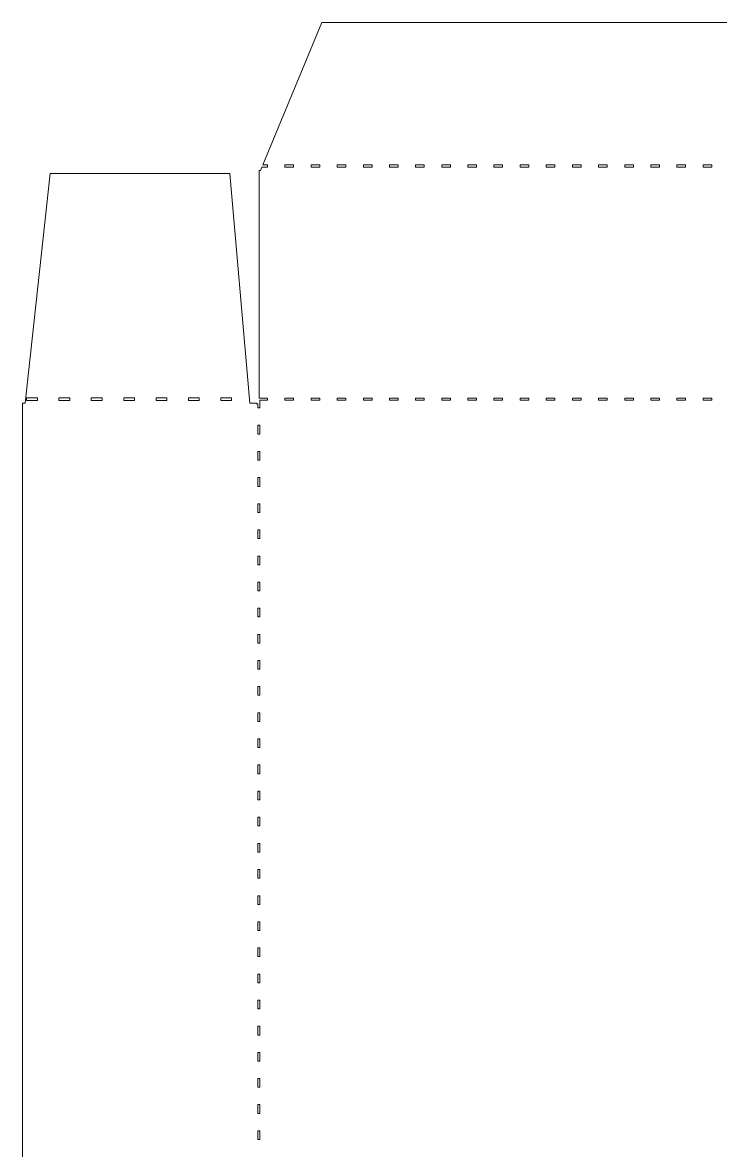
# Model space of a CAD drawing. Header units: centimetres. Extents: x -13.6 to 13.5, y -8.5 to 13.5.
# Drawn here: x -13.58 to -6.73, y 2.42 to 13.49 of the extents above; entities that cross this region are included whole.
import ezdxf

# ---------------------------------------------------------------- set-up
doc = ezdxf.new("R2010")
doc.units = ezdxf.units.CM
doc.header["$MEASUREMENT"] = 0
doc.layers.add('Layer 1', color=7, linetype='Continuous')

msp = doc.modelspace()

# ---------------------------------------------------------------- linework, layer by layer
at = {"layer": 'Layer 1', "color": 17, "lineweight": 20}
for points, knots in [([(-10.64204, 13.49044), (-10.64204, 13.49044), (-11.22081, 12.09311), (-11.22081, 12.09311), (-11.22081, 12.09311), (-11.22081, 12.09311), (-11.17534, 12.09311), (-11.17534, 12.09311), (-11.17534, 12.09311), (-11.17534, 12.09311), (-11.17534, 12.07244), (-11.17534, 12.07244), (-11.17534, 12.07244), (-11.17534, 12.07244), (-11.23074, 12.07244), (-11.23074, 12.07244), (-11.23074, 12.07244), (-11.23074, 12.07244), (-11.24396, 12.03937), (-11.24396, 12.03937), (-11.24396, 12.03937), (-11.24396, 12.03937), (-11.25802, 12.03937), (-11.25802, 12.03937), (-11.25802, 12.03937), (-11.25802, 12.03937), (-11.25802, 12.0063), (-11.25802, 12.0063), (-11.25802, 12.0063), (-11.25802, 12.0063), (-11.25802, 12.00464), (-11.25802, 12.00464), (-11.25802, 12.00464), (-11.25802, 12.00464), (-11.25802, 9.80529), (-11.25802, 9.80529), (-11.25802, 9.80529), (-11.25802, 9.80529), (-11.17534, 9.80529), (-11.17534, 9.80529), (-11.17534, 9.80529), (-11.17534, 9.80529), (-11.17534, 9.7838), (-11.17534, 9.7838), (-11.17534, 9.7838), (-11.17534, 9.7838), (-11.25058, 9.7838), (-11.25058, 9.7838), (-11.25058, 9.7838), (-11.25058, 9.7838), (-11.25058, 9.70938), (-11.25058, 9.70938), (-11.25058, 9.70938), (-11.25058, 9.70938), (-11.27208, 9.70938), (-11.27208, 9.70938), (-11.27208, 9.70938), (-11.27208, 9.70938), (-11.27208, 9.74907), (-11.27208, 9.74907), (-11.27208, 9.74907), (-11.27208, 9.74907), (-11.28283, 9.74907), (-11.28283, 9.74907), (-11.28283, 9.74907), (-11.28283, 9.74907), (-11.28283, 9.75486), (-11.28283, 9.75486), (-11.28283, 9.75486), (-11.28283, 9.75486), (-11.34814, 9.75486), (-11.34814, 9.75486), (-11.34814, 9.75486), (-11.34814, 9.75486), (-11.54493, 12.01043), (-11.54493, 12.01043), (-11.54493, 12.01043), (-11.54493, 12.01043), (-13.30854, 12.01043), (-13.30854, 12.01043), (-13.30854, 12.01043), (-13.30854, 12.01043), (-13.55411, 9.75486), (-13.55411, 9.75486), (-13.55411, 9.75486), (-13.55411, 9.75486), (-13.57891, 9.75486), (-13.57891, 9.75486), (-13.57891, 9.75486), (-13.57891, 9.75486), (-13.57891, -4.67899), (-13.57891, -4.67899), (-13.57891, -4.67899), (-13.57891, -4.67899), (-13.5632, -4.67899), (-13.5632, -4.67899), (-13.5632, -4.67899), (-13.5632, -4.67899), (-13.30854, -6.93539), (-13.30854, -6.93539), (-13.30854, -6.93539), (-13.30854, -6.93539), (-11.5441, -6.93539), (-11.5441, -6.93539), (-11.5441, -6.93539), (-11.5441, -6.93539), (-11.34153, -4.67899), (-11.34153, -4.67899), (-11.34153, -4.67899), (-11.34153, -4.67899), (-11.28283, -4.67899), (-11.28283, -4.67899), (-11.28283, -4.67899), (-11.28283, -4.67899), (-11.28283, -4.6732), (-11.28283, -4.6732), (-11.28283, -4.6732), (-11.28283, -4.6732), (-11.26133, -4.6732), (-11.26133, -4.6732), (-11.26133, -4.6732), (-11.26133, -4.6732), (-11.26133, -4.65501), (-11.26133, -4.65501), (-11.26133, -4.65501), (-11.26133, -4.65501), (-11.17534, -4.65501), (-11.17534, -4.65501), (-11.17534, -4.65501), (-11.17534, -4.65501), (-11.17534, -4.67651), (-11.17534, -4.67651), (-11.17534, -4.67651), (-11.17534, -4.67651), (-11.26133, -4.67651), (-11.26133, -4.67651), (-11.26133, -4.67651), (-11.26133, -4.67651), (-11.26133, -6.39217), (-11.26133, -6.39217), (-11.26133, -6.39217), (-11.26133, -6.39217), (-11.25802, -6.39217), (-11.25802, -6.39217), (-11.25802, -6.39217), (-11.25802, -6.39217), (-11.25802, -6.97177), (-11.25802, -6.97177), (-11.25802, -6.97177), (-11.25802, -6.97177), (-11.25802, -6.97342), (-11.25802, -6.97342), (-11.25802, -6.97342), (-11.25802, -6.97342), (-11.25802, -7.0065), (-11.25802, -7.0065), (-11.25802, -7.0065), (-11.25802, -7.0065), (-11.24396, -7.0065), (-11.24396, -7.0065), (-11.24396, -7.0065), (-11.24396, -7.0065), (-11.23404, -7.02882), (-11.23404, -7.02882), (-11.23404, -7.02882), (-11.23404, -7.02882), (-11.17534, -7.02882), (-11.17534, -7.02882), (-11.17534, -7.02882), (-11.17534, -7.02882), (-11.17534, -7.05032), (-11.17534, -7.05032), (-11.17534, -7.05032), (-11.17534, -7.05032), (-11.22577, -7.05032), (-11.22577, -7.05032), (-11.22577, -7.05032), (-11.22577, -7.05032), (-10.64204, -8.45757), (-10.64204, -8.45757), (-10.64204, -8.45757), (-10.64204, -8.45757), (-1.87937, -8.45757), (-1.87937, -8.45757), (-1.87937, -8.45757), (-1.87937, -8.45757), (-1.2485, -7.05032), (-1.2485, -7.05032), (-1.2485, -7.05032), (-1.2485, -7.05032), (-1.26173, -7.05032), (-1.26173, -7.05032), (-1.26173, -7.05032), (-1.26173, -7.05032), (-1.26173, -7.02882), (-1.26173, -7.02882), (-1.26173, -7.02882), (-1.26173, -7.02882), (-1.23858, -7.02882), (-1.23858, -7.02882), (-1.23858, -7.02882), (-1.23858, -7.02882), (-1.22866, -7.0065), (-1.22866, -7.0065), (-1.22866, -7.0065), (-1.22866, -7.0065), (-1.21378, -7.0065), (-1.21378, -7.0065), (-1.21378, -7.0065), (-1.21378, -7.0065), (-1.21378, -6.97342), (-1.21378, -6.97342), (-1.21378, -6.97342), (-1.21378, -6.97342), (-1.21295, -6.97177), (-1.21295, -6.97177), (-1.21295, -6.97177), (-1.21295, -6.97177), (-1.21378, -6.97177), (-1.21378, -6.97177), (-1.21378, -6.97177), (-1.21378, -6.97177), (-1.21378, -6.39217), (-1.21378, -6.39217), (-1.21378, -6.39217), (-1.21378, -6.39217), (-1.20303, -6.39217), (-1.20303, -6.39217), (-1.20303, -6.39217), (-1.20303, -6.39217), (-1.20303, -4.67651), (-1.20303, -4.67651), (-1.20303, -4.67651), (-1.20303, -4.67651), (-1.26173, -4.67651), (-1.26173, -4.67651), (-1.26173, -4.67651), (-1.26173, -4.67651), (-1.26173, -4.65501), (-1.26173, -4.65501), (-1.26173, -4.65501), (-1.26173, -4.65501), (-1.21378, -4.65501), (-1.21378, -4.65501), (-1.21378, -4.65501), (-1.21378, -4.65501), (-1.21378, -4.56324), (-1.21378, -4.56324), (-1.21378, -4.56324), (-1.21378, -4.56324), (-1.19228, -4.56324), (-1.19228, -4.56324), (-1.19228, -4.56324), (-1.19228, -4.56324), (-1.19228, -4.65501), (-1.19228, -4.65501), (-1.19228, -4.65501), (-1.19228, -4.65501), (-1.17657, -4.65501), (-1.17657, -4.65501), (-1.17657, -4.65501), (-1.17657, -4.65501), (-1.17657, -4.67651), (-1.17657, -4.67651), (-1.17657, -4.67651), (-1.17657, -4.67651), (-1.1807, -4.67651), (-1.1807, -4.67651), (-1.1807, -4.67651), (-1.1807, -4.67651), (-1.1807, -4.67899), (-1.1807, -4.67899), (-1.1807, -4.67899), (-1.1807, -4.67899), (-1.16995, -4.67899), (-1.16995, -4.67899), (-1.16995, -4.67899), (-1.16995, -4.67899), (-0.94175, -6.94697), (-0.94175, -6.94697), (-0.94175, -6.94697), (-0.94175, -6.94697), (0.85824, -6.94697), (0.85824, -6.94697), (0.85824, -6.94697), (0.85824, -6.94697), (1.10464, -4.67899), (1.10464, -4.67899), (1.10464, -4.67899), (1.10464, -4.67899), (1.11538, -4.67899), (1.11538, -4.67899), (1.11538, -4.67899), (1.11538, -4.67899), (1.11538, -4.67651), (1.11538, -4.67651), (1.11538, -4.67651), (1.11538, -4.67651), (1.04593, -4.67651), (1.04593, -4.67651), (1.04593, -4.67651), (1.04593, -4.67651), (1.04593, -4.65501), (1.04593, -4.65501), (1.04593, -4.65501), (1.04593, -4.65501), (1.12779, -4.65501), (1.12779, -4.65501), (1.12779, -4.65501), (1.12779, -4.65501), (1.12779, -4.66576), (1.12779, -4.66576), (1.12779, -4.66576), (1.12779, -4.66576), (1.13605, -4.66576), (1.13605, -4.66576), (1.13605, -4.66576), (1.13605, -4.66576), (1.13605, -4.6732), (1.13605, -4.6732), (1.13605, -4.6732), (1.13605, -4.6732), (11.22826, -4.66576), (11.22826, -4.66576), (11.22826, -4.66576), (11.22826, -4.66576), (13.53757, -2.82691), (13.53757, -2.82691), (13.53757, -2.82691), (13.53757, -2.82691), (13.53757, 8.46749), (13.53757, 8.46749), (13.53757, 8.46749), (13.53757, 8.46749), (11.239, 9.79454), (11.239, 9.79454), (11.239, 9.79454), (11.239, 9.79454), (11.239, 9.70938), (11.239, 9.70938), (11.239, 9.70938), (11.239, 9.70938), (11.21751, 9.70938), (11.21751, 9.70938), (11.21751, 9.70938), (11.21751, 9.70938), (11.21751, 9.79454), (11.21751, 9.79454), (11.21751, 9.79454), (11.21751, 9.79454), (1.13854, 9.79454), (1.13854, 9.79454), (1.13854, 9.79454), (1.13854, 9.79454), (1.13854, 9.70938), (1.13854, 9.70938), (1.13854, 9.70938), (1.13854, 9.70938), (1.11704, 9.70938), (1.11704, 9.70938), (1.11704, 9.70938), (1.11704, 9.70938), (1.11704, 9.7838), (1.11704, 9.7838), (1.11704, 9.7838), (1.11704, 9.7838), (1.04593, 9.7838), (1.04593, 9.7838), (1.04593, 9.7838), (1.04593, 9.7838), (1.04593, 9.80529), (1.04593, 9.80529), (1.04593, 9.80529), (1.04593, 9.80529), (1.09389, 9.80529), (1.09389, 9.80529), (1.09389, 9.80529), (1.09389, 9.80529), (0.85824, 11.97984), (0.85824, 11.97984), (0.85824, 11.97984), (0.85824, 11.97984), (-0.94175, 11.97984), (-0.94175, 11.97984), (-0.94175, 11.97984), (-0.94175, 11.97984), (-1.16251, 9.79454), (-1.16251, 9.79454), (-1.16251, 9.79454), (-1.16251, 9.79454), (-1.17657, 9.79454), (-1.17657, 9.79454), (-1.17657, 9.79454), (-1.17657, 9.79454), (-1.17657, 9.7838), (-1.17657, 9.7838), (-1.17657, 9.7838), (-1.17657, 9.7838), (-1.19228, 9.7838), (-1.19228, 9.7838), (-1.19228, 9.7838), (-1.19228, 9.7838), (-1.19228, 9.66639), (-1.19228, 9.66639), (-1.19228, 9.66639), (-1.19228, 9.66639), (-1.21378, 9.66639), (-1.21378, 9.66639), (-1.21378, 9.66639), (-1.21378, 9.66639), (-1.21378, 9.7838), (-1.21378, 9.7838), (-1.21378, 9.7838), (-1.21378, 9.7838), (-1.26173, 9.7838), (-1.26173, 9.7838), (-1.26173, 9.7838), (-1.26173, 9.7838), (-1.26173, 9.80529), (-1.26173, 9.80529), (-1.26173, 9.80529), (-1.26173, 9.80529), (-1.21378, 9.80529), (-1.21378, 9.80529), (-1.21378, 9.80529), (-1.21378, 9.80529), (-1.21378, 12.00464), (-1.21378, 12.00464), (-1.21378, 12.00464), (-1.21378, 12.00464), (-1.21295, 12.00464), (-1.21295, 12.00464), (-1.21295, 12.00464), (-1.21295, 12.00464), (-1.21378, 12.0063), (-1.21378, 12.0063), (-1.21378, 12.0063), (-1.21378, 12.0063), (-1.21378, 12.03937), (-1.21378, 12.03937), (-1.21378, 12.03937), (-1.21378, 12.03937), (-1.22866, 12.03937), (-1.22866, 12.03937), (-1.22866, 12.03937), (-1.22866, 12.03937), (-1.24354, 12.07244), (-1.24354, 12.07244), (-1.24354, 12.07244), (-1.24354, 12.07244), (-1.26173, 12.07244), (-1.26173, 12.07244), (-1.26173, 12.07244), (-1.26173, 12.07244), (-1.26173, 12.09311), (-1.26173, 12.09311), (-1.26173, 12.09311), (-1.26173, 12.09311), (-1.25264, 12.09311), (-1.25264, 12.09311), (-1.25264, 12.09311), (-1.25264, 12.09311), (-1.87937, 13.49044), (-1.87937, 13.49044), (-1.87937, 13.49044), (-1.87937, 13.49044), (-10.64204, 13.49044), (-10.64204, 13.49044)], [0, 0, 0, 0, 0.00847458, 0.00847458, 0.00847458, 0.00847458, 0.01694915, 0.01694915, 0.01694915, 0.01694915, 0.02542373, 0.02542373, 0.02542373, 0.02542373, 0.03389831, 0.03389831, 0.03389831, 0.03389831, 0.04237288, 0.04237288, 0.04237288, 0.04237288, 0.05084746, 0.05084746, 0.05084746, 0.05084746, 0.05932203, 0.05932203, 0.05932203, 0.05932203, 0.06779661, 0.06779661, 0.06779661, 0.06779661, 0.07627119, 0.07627119, 0.07627119, 0.07627119, 0.08474576, 0.08474576, 0.08474576, 0.08474576, 0.09322034, 0.09322034, 0.09322034, 0.09322034, 0.10169492, 0.10169492, 0.10169492, 0.10169492, 0.11016949, 0.11016949, 0.11016949, 0.11016949, 0.11864407, 0.11864407, 0.11864407, 0.11864407, 0.12711864, 0.12711864, 0.12711864, 0.12711864, 0.13559322, 0.13559322, 0.13559322, 0.13559322, 0.1440678, 0.1440678, 0.1440678, 0.1440678, 0.15254237, 0.15254237, 0.15254237, 0.15254237, 0.16101695, 0.16101695, 0.16101695, 0.16101695, 0.16949153, 0.16949153, 0.16949153, 0.16949153, 0.1779661, 0.1779661, 0.1779661, 0.1779661, 0.18644068, 0.18644068, 0.18644068, 0.18644068, 0.19491525, 0.19491525, 0.19491525, 0.19491525, 0.20338983, 0.20338983, 0.20338983, 0.20338983, 0.21186441, 0.21186441, 0.21186441, 0.21186441, 0.22033898, 0.22033898, 0.22033898, 0.22033898, 0.22881356, 0.22881356, 0.22881356, 0.22881356, 0.23728814, 0.23728814, 0.23728814, 0.23728814, 0.24576271, 0.24576271, 0.24576271, 0.24576271, 0.25423729, 0.25423729, 0.25423729, 0.25423729, 0.26271186, 0.26271186, 0.26271186, 0.26271186, 0.27118644, 0.27118644, 0.27118644, 0.27118644, 0.27966102, 0.27966102, 0.27966102, 0.27966102, 0.28813559, 0.28813559, 0.28813559, 0.28813559, 0.29661017, 0.29661017, 0.29661017, 0.29661017, 0.30508475, 0.30508475, 0.30508475, 0.30508475, 0.31355932, 0.31355932, 0.31355932, 0.31355932, 0.3220339, 0.3220339, 0.3220339, 0.3220339, 0.33050847, 0.33050847, 0.33050847, 0.33050847, 0.33898305, 0.33898305, 0.33898305, 0.33898305, 0.34745763, 0.34745763, 0.34745763, 0.34745763, 0.3559322, 0.3559322, 0.3559322, 0.3559322, 0.36440678, 0.36440678, 0.36440678, 0.36440678, 0.37288136, 0.37288136, 0.37288136, 0.37288136, 0.38135593, 0.38135593, 0.38135593, 0.38135593, 0.38983051, 0.38983051, 0.38983051, 0.38983051, 0.39830508, 0.39830508, 0.39830508, 0.39830508, 0.40677966, 0.40677966, 0.40677966, 0.40677966, 0.41525424, 0.41525424, 0.41525424, 0.41525424, 0.42372881, 0.42372881, 0.42372881, 0.42372881, 0.43220339, 0.43220339, 0.43220339, 0.43220339, 0.44067797, 0.44067797, 0.44067797, 0.44067797, 0.44915254, 0.44915254, 0.44915254, 0.44915254, 0.45762712, 0.45762712, 0.45762712, 0.45762712, 0.46610169, 0.46610169, 0.46610169, 0.46610169, 0.47457627, 0.47457627, 0.47457627, 0.47457627, 0.48305085, 0.48305085, 0.48305085, 0.48305085, 0.49152542, 0.49152542, 0.49152542, 0.49152542, 0.5, 0.5, 0.5, 0.5, 0.50847458, 0.50847458, 0.50847458, 0.50847458, 0.51694915, 0.51694915, 0.51694915, 0.51694915, 0.52542373, 0.52542373, 0.52542373, 0.52542373, 0.53389831, 0.53389831, 0.53389831, 0.53389831, 0.54237288, 0.54237288, 0.54237288, 0.54237288, 0.55084746, 0.55084746, 0.55084746, 0.55084746, 0.55932203, 0.55932203, 0.55932203, 0.55932203, 0.56779661, 0.56779661, 0.56779661, 0.56779661, 0.57627119, 0.57627119, 0.57627119, 0.57627119, 0.58474576, 0.58474576, 0.58474576, 0.58474576, 0.59322034, 0.59322034, 0.59322034, 0.59322034, 0.60169492, 0.60169492, 0.60169492, 0.60169492, 0.61016949, 0.61016949, 0.61016949, 0.61016949, 0.61864407, 0.61864407, 0.61864407, 0.61864407, 0.62711864, 0.62711864, 0.62711864, 0.62711864, 0.63559322, 0.63559322, 0.63559322, 0.63559322, 0.6440678, 0.6440678, 0.6440678, 0.6440678, 0.65254237, 0.65254237, 0.65254237, 0.65254237, 0.66101695, 0.66101695, 0.66101695, 0.66101695, 0.66949153, 0.66949153, 0.66949153, 0.66949153, 0.6779661, 0.6779661, 0.6779661, 0.6779661, 0.68644068, 0.68644068, 0.68644068, 0.68644068, 0.69491525, 0.69491525, 0.69491525, 0.69491525, 0.70338983, 0.70338983, 0.70338983, 0.70338983, 0.71186441, 0.71186441, 0.71186441, 0.71186441, 0.72033898, 0.72033898, 0.72033898, 0.72033898, 0.72881356, 0.72881356, 0.72881356, 0.72881356, 0.73728814, 0.73728814, 0.73728814, 0.73728814, 0.74576271, 0.74576271, 0.74576271, 0.74576271, 0.75423729, 0.75423729, 0.75423729, 0.75423729, 0.76271186, 0.76271186, 0.76271186, 0.76271186, 0.77118644, 0.77118644, 0.77118644, 0.77118644, 0.77966102, 0.77966102, 0.77966102, 0.77966102, 0.78813559, 0.78813559, 0.78813559, 0.78813559, 0.79661017, 0.79661017, 0.79661017, 0.79661017, 0.80508475, 0.80508475, 0.80508475, 0.80508475, 0.81355932, 0.81355932, 0.81355932, 0.81355932, 0.8220339, 0.8220339, 0.8220339, 0.8220339, 0.83050847, 0.83050847, 0.83050847, 0.83050847, 0.83898305, 0.83898305, 0.83898305, 0.83898305, 0.84745763, 0.84745763, 0.84745763, 0.84745763, 0.8559322, 0.8559322, 0.8559322, 0.8559322, 0.86440678, 0.86440678, 0.86440678, 0.86440678, 0.87288136, 0.87288136, 0.87288136, 0.87288136, 0.88135593, 0.88135593, 0.88135593, 0.88135593, 0.88983051, 0.88983051, 0.88983051, 0.88983051, 0.89830508, 0.89830508, 0.89830508, 0.89830508, 0.90677966, 0.90677966, 0.90677966, 0.90677966, 0.91525424, 0.91525424, 0.91525424, 0.91525424, 0.92372881, 0.92372881, 0.92372881, 0.92372881, 0.93220339, 0.93220339, 0.93220339, 0.93220339, 0.94067797, 0.94067797, 0.94067797, 0.94067797, 0.94915254, 0.94915254, 0.94915254, 0.94915254, 0.95762712, 0.95762712, 0.95762712, 0.95762712, 0.96610169, 0.96610169, 0.96610169, 0.96610169, 0.97457627, 0.97457627, 0.97457627, 0.97457627, 0.98305085, 0.98305085, 0.98305085, 0.98305085, 1, 1, 1, 1]), ([(-11.00501, 12.09311), (-11.00501, 12.09311), (-10.91902, 12.09311), (-10.91902, 12.09311), (-10.91902, 12.09311), (-10.91902, 12.09311), (-10.91902, 12.07244), (-10.91902, 12.07244), (-10.91902, 12.07244), (-10.91902, 12.07244), (-11.00501, 12.07244), (-11.00501, 12.07244), (-11.00501, 12.07244), (-11.00501, 12.07244), (-11.00501, 12.09311), (-11.00501, 12.09311)], [0, 0, 0, 0, 0.2, 0.2, 0.2, 0.2, 0.4, 0.4, 0.4, 0.4, 0.6, 0.6, 0.6, 0.6, 1, 1, 1, 1]), ([(-10.7487, 12.09311), (-10.7487, 12.09311), (-10.66271, 12.09311), (-10.66271, 12.09311), (-10.66271, 12.09311), (-10.66271, 12.09311), (-10.66271, 12.07244), (-10.66271, 12.07244), (-10.66271, 12.07244), (-10.66271, 12.07244), (-10.7487, 12.07244), (-10.7487, 12.07244), (-10.7487, 12.07244), (-10.7487, 12.07244), (-10.7487, 12.09311), (-10.7487, 12.09311)], [0, 0, 0, 0, 0.2, 0.2, 0.2, 0.2, 0.4, 0.4, 0.4, 0.4, 0.6, 0.6, 0.6, 0.6, 1, 1, 1, 1]), ([(-10.49156, 12.09311), (-10.49156, 12.09311), (-10.40639, 12.09311), (-10.40639, 12.09311), (-10.40639, 12.09311), (-10.40639, 12.09311), (-10.40639, 12.07244), (-10.40639, 12.07244), (-10.40639, 12.07244), (-10.40639, 12.07244), (-10.49156, 12.07244), (-10.49156, 12.07244), (-10.49156, 12.07244), (-10.49156, 12.07244), (-10.49156, 12.09311), (-10.49156, 12.09311)], [0, 0, 0, 0, 0.2, 0.2, 0.2, 0.2, 0.4, 0.4, 0.4, 0.4, 0.6, 0.6, 0.6, 0.6, 1, 1, 1, 1]), ([(-10.23524, 12.09311), (-10.23524, 12.09311), (-10.15008, 12.09311), (-10.15008, 12.09311), (-10.15008, 12.09311), (-10.15008, 12.09311), (-10.15008, 12.07244), (-10.15008, 12.07244), (-10.15008, 12.07244), (-10.15008, 12.07244), (-10.23524, 12.07244), (-10.23524, 12.07244), (-10.23524, 12.07244), (-10.23524, 12.07244), (-10.23524, 12.09311), (-10.23524, 12.09311)], [0, 0, 0, 0, 0.2, 0.2, 0.2, 0.2, 0.4, 0.4, 0.4, 0.4, 0.6, 0.6, 0.6, 0.6, 1, 1, 1, 1]), ([(-9.97893, 12.09311), (-9.97893, 12.09311), (-9.89376, 12.09311), (-9.89376, 12.09311), (-9.89376, 12.09311), (-9.89376, 12.09311), (-9.89376, 12.07244), (-9.89376, 12.07244), (-9.89376, 12.07244), (-9.89376, 12.07244), (-9.97893, 12.07244), (-9.97893, 12.07244), (-9.97893, 12.07244), (-9.97893, 12.07244), (-9.97893, 12.09311), (-9.97893, 12.09311)], [0, 0, 0, 0, 0.2, 0.2, 0.2, 0.2, 0.4, 0.4, 0.4, 0.4, 0.6, 0.6, 0.6, 0.6, 1, 1, 1, 1]), ([(-9.72261, 12.09311), (-9.72261, 12.09311), (-9.63745, 12.09311), (-9.63745, 12.09311), (-9.63745, 12.09311), (-9.63745, 12.09311), (-9.63745, 12.07244), (-9.63745, 12.07244), (-9.63745, 12.07244), (-9.63745, 12.07244), (-9.72261, 12.07244), (-9.72261, 12.07244), (-9.72261, 12.07244), (-9.72261, 12.07244), (-9.72261, 12.09311), (-9.72261, 12.09311)], [0, 0, 0, 0, 0.2, 0.2, 0.2, 0.2, 0.4, 0.4, 0.4, 0.4, 0.6, 0.6, 0.6, 0.6, 1, 1, 1, 1]), ([(-9.4663, 12.09311), (-9.4663, 12.09311), (-9.38113, 12.09311), (-9.38113, 12.09311), (-9.38113, 12.09311), (-9.38113, 12.09311), (-9.38113, 12.07244), (-9.38113, 12.07244), (-9.38113, 12.07244), (-9.38113, 12.07244), (-9.4663, 12.07244), (-9.4663, 12.07244), (-9.4663, 12.07244), (-9.4663, 12.07244), (-9.4663, 12.09311), (-9.4663, 12.09311)], [0, 0, 0, 0, 0.2, 0.2, 0.2, 0.2, 0.4, 0.4, 0.4, 0.4, 0.6, 0.6, 0.6, 0.6, 1, 1, 1, 1]), ([(-9.20998, 12.09311), (-9.20998, 12.09311), (-9.12482, 12.09311), (-9.12482, 12.09311), (-9.12482, 12.09311), (-9.12482, 12.09311), (-9.12482, 12.07244), (-9.12482, 12.07244), (-9.12482, 12.07244), (-9.12482, 12.07244), (-9.20998, 12.07244), (-9.20998, 12.07244), (-9.20998, 12.07244), (-9.20998, 12.07244), (-9.20998, 12.09311), (-9.20998, 12.09311)], [0, 0, 0, 0, 0.2, 0.2, 0.2, 0.2, 0.4, 0.4, 0.4, 0.4, 0.6, 0.6, 0.6, 0.6, 1, 1, 1, 1]), ([(-8.95367, 12.09311), (-8.95367, 12.09311), (-8.8685, 12.09311), (-8.8685, 12.09311), (-8.8685, 12.09311), (-8.8685, 12.09311), (-8.8685, 12.07244), (-8.8685, 12.07244), (-8.8685, 12.07244), (-8.8685, 12.07244), (-8.95367, 12.07244), (-8.95367, 12.07244), (-8.95367, 12.07244), (-8.95367, 12.07244), (-8.95367, 12.09311), (-8.95367, 12.09311)], [0, 0, 0, 0, 0.2, 0.2, 0.2, 0.2, 0.4, 0.4, 0.4, 0.4, 0.6, 0.6, 0.6, 0.6, 1, 1, 1, 1]), ([(-8.69735, 12.09311), (-8.69735, 12.09311), (-8.61136, 12.09311), (-8.61136, 12.09311), (-8.61136, 12.09311), (-8.61136, 12.09311), (-8.61136, 12.07244), (-8.61136, 12.07244), (-8.61136, 12.07244), (-8.61136, 12.07244), (-8.69735, 12.07244), (-8.69735, 12.07244), (-8.69735, 12.07244), (-8.69735, 12.07244), (-8.69735, 12.09311), (-8.69735, 12.09311)], [0, 0, 0, 0, 0.2, 0.2, 0.2, 0.2, 0.4, 0.4, 0.4, 0.4, 0.6, 0.6, 0.6, 0.6, 1, 1, 1, 1]), ([(-8.44104, 12.09311), (-8.44104, 12.09311), (-8.35505, 12.09311), (-8.35505, 12.09311), (-8.35505, 12.09311), (-8.35505, 12.09311), (-8.35505, 12.07244), (-8.35505, 12.07244), (-8.35505, 12.07244), (-8.35505, 12.07244), (-8.44104, 12.07244), (-8.44104, 12.07244), (-8.44104, 12.07244), (-8.44104, 12.07244), (-8.44104, 12.09311), (-8.44104, 12.09311)], [0, 0, 0, 0, 0.2, 0.2, 0.2, 0.2, 0.4, 0.4, 0.4, 0.4, 0.6, 0.6, 0.6, 0.6, 1, 1, 1, 1]), ([(-8.18472, 12.09311), (-8.18472, 12.09311), (-8.09873, 12.09311), (-8.09873, 12.09311), (-8.09873, 12.09311), (-8.09873, 12.09311), (-8.09873, 12.07244), (-8.09873, 12.07244), (-8.09873, 12.07244), (-8.09873, 12.07244), (-8.18472, 12.07244), (-8.18472, 12.07244), (-8.18472, 12.07244), (-8.18472, 12.07244), (-8.18472, 12.09311), (-8.18472, 12.09311)], [0, 0, 0, 0, 0.2, 0.2, 0.2, 0.2, 0.4, 0.4, 0.4, 0.4, 0.6, 0.6, 0.6, 0.6, 1, 1, 1, 1]), ([(-7.9284, 12.09311), (-7.9284, 12.09311), (-7.84242, 12.09311), (-7.84242, 12.09311), (-7.84242, 12.09311), (-7.84242, 12.09311), (-7.84242, 12.07244), (-7.84242, 12.07244), (-7.84242, 12.07244), (-7.84242, 12.07244), (-7.9284, 12.07244), (-7.9284, 12.07244), (-7.9284, 12.07244), (-7.9284, 12.07244), (-7.9284, 12.09311), (-7.9284, 12.09311)], [0, 0, 0, 0, 0.2, 0.2, 0.2, 0.2, 0.4, 0.4, 0.4, 0.4, 0.6, 0.6, 0.6, 0.6, 1, 1, 1, 1]), ([(-7.67126, 12.09311), (-7.67126, 12.09311), (-7.5861, 12.09311), (-7.5861, 12.09311), (-7.5861, 12.09311), (-7.5861, 12.09311), (-7.5861, 12.07244), (-7.5861, 12.07244), (-7.5861, 12.07244), (-7.5861, 12.07244), (-7.67126, 12.07244), (-7.67126, 12.07244), (-7.67126, 12.07244), (-7.67126, 12.07244), (-7.67126, 12.09311), (-7.67126, 12.09311)], [0, 0, 0, 0, 0.2, 0.2, 0.2, 0.2, 0.4, 0.4, 0.4, 0.4, 0.6, 0.6, 0.6, 0.6, 1, 1, 1, 1]), ([(-7.41495, 12.09311), (-7.41495, 12.09311), (-7.32979, 12.09311), (-7.32979, 12.09311), (-7.32979, 12.09311), (-7.32979, 12.09311), (-7.32979, 12.07244), (-7.32979, 12.07244), (-7.32979, 12.07244), (-7.32979, 12.07244), (-7.41495, 12.07244), (-7.41495, 12.07244), (-7.41495, 12.07244), (-7.41495, 12.07244), (-7.41495, 12.09311), (-7.41495, 12.09311)], [0, 0, 0, 0, 0.2, 0.2, 0.2, 0.2, 0.4, 0.4, 0.4, 0.4, 0.6, 0.6, 0.6, 0.6, 1, 1, 1, 1]), ([(-7.15863, 12.09311), (-7.15863, 12.09311), (-7.07347, 12.09311), (-7.07347, 12.09311), (-7.07347, 12.09311), (-7.07347, 12.09311), (-7.07347, 12.07244), (-7.07347, 12.07244), (-7.07347, 12.07244), (-7.07347, 12.07244), (-7.15863, 12.07244), (-7.15863, 12.07244), (-7.15863, 12.07244), (-7.15863, 12.07244), (-7.15863, 12.09311), (-7.15863, 12.09311)], [0, 0, 0, 0, 0.2, 0.2, 0.2, 0.2, 0.4, 0.4, 0.4, 0.4, 0.6, 0.6, 0.6, 0.6, 1, 1, 1, 1]), ([(-6.90232, 12.09311), (-6.90232, 12.09311), (-6.81715, 12.09311), (-6.81715, 12.09311), (-6.81715, 12.09311), (-6.81715, 12.09311), (-6.81715, 12.07244), (-6.81715, 12.07244), (-6.81715, 12.07244), (-6.81715, 12.07244), (-6.90232, 12.07244), (-6.90232, 12.07244), (-6.90232, 12.07244), (-6.90232, 12.07244), (-6.90232, 12.09311), (-6.90232, 12.09311)], [0, 0, 0, 0, 0.2, 0.2, 0.2, 0.2, 0.4, 0.4, 0.4, 0.4, 0.6, 0.6, 0.6, 0.6, 1, 1, 1, 1]), ([(-13.53923, 9.80695), (-13.53923, 9.80695), (-13.43339, 9.80695), (-13.43339, 9.80695), (-13.43339, 9.80695), (-13.43339, 9.80695), (-13.43339, 9.78049), (-13.43339, 9.78049), (-13.43339, 9.78049), (-13.43339, 9.78049), (-13.53923, 9.78049), (-13.53923, 9.78049), (-13.53923, 9.78049), (-13.53923, 9.78049), (-13.53923, 9.80695), (-13.53923, 9.80695)], [0, 0, 0, 0, 0.2, 0.2, 0.2, 0.2, 0.4, 0.4, 0.4, 0.4, 0.6, 0.6, 0.6, 0.6, 1, 1, 1, 1]), ([(-13.22173, 9.80695), (-13.22173, 9.80695), (-13.11589, 9.80695), (-13.11589, 9.80695), (-13.11589, 9.80695), (-13.11589, 9.80695), (-13.11589, 9.78049), (-13.11589, 9.78049), (-13.11589, 9.78049), (-13.11589, 9.78049), (-13.22173, 9.78049), (-13.22173, 9.78049), (-13.22173, 9.78049), (-13.22173, 9.78049), (-13.22173, 9.80695), (-13.22173, 9.80695)], [0, 0, 0, 0, 0.2, 0.2, 0.2, 0.2, 0.4, 0.4, 0.4, 0.4, 0.6, 0.6, 0.6, 0.6, 1, 1, 1, 1]), ([(-12.90423, 9.80695), (-12.90423, 9.80695), (-12.79839, 9.80695), (-12.79839, 9.80695), (-12.79839, 9.80695), (-12.79839, 9.80695), (-12.79839, 9.78049), (-12.79839, 9.78049), (-12.79839, 9.78049), (-12.79839, 9.78049), (-12.90423, 9.78049), (-12.90423, 9.78049), (-12.90423, 9.78049), (-12.90423, 9.78049), (-12.90423, 9.80695), (-12.90423, 9.80695)], [0, 0, 0, 0, 0.2, 0.2, 0.2, 0.2, 0.4, 0.4, 0.4, 0.4, 0.6, 0.6, 0.6, 0.6, 1, 1, 1, 1]), ([(-12.58673, 9.80695), (-12.58673, 9.80695), (-12.48089, 9.80695), (-12.48089, 9.80695), (-12.48089, 9.80695), (-12.48089, 9.80695), (-12.48089, 9.78049), (-12.48089, 9.78049), (-12.48089, 9.78049), (-12.48089, 9.78049), (-12.58673, 9.78049), (-12.58673, 9.78049), (-12.58673, 9.78049), (-12.58673, 9.78049), (-12.58673, 9.80695), (-12.58673, 9.80695)], [0, 0, 0, 0, 0.2, 0.2, 0.2, 0.2, 0.4, 0.4, 0.4, 0.4, 0.6, 0.6, 0.6, 0.6, 1, 1, 1, 1]), ([(-12.26923, 9.80695), (-12.26923, 9.80695), (-12.16339, 9.80695), (-12.16339, 9.80695), (-12.16339, 9.80695), (-12.16339, 9.80695), (-12.16339, 9.78049), (-12.16339, 9.78049), (-12.16339, 9.78049), (-12.16339, 9.78049), (-12.26923, 9.78049), (-12.26923, 9.78049), (-12.26923, 9.78049), (-12.26923, 9.78049), (-12.26923, 9.80695), (-12.26923, 9.80695)], [0, 0, 0, 0, 0.2, 0.2, 0.2, 0.2, 0.4, 0.4, 0.4, 0.4, 0.6, 0.6, 0.6, 0.6, 1, 1, 1, 1]), ([(-11.95173, 9.80695), (-11.95173, 9.80695), (-11.84589, 9.80695), (-11.84589, 9.80695), (-11.84589, 9.80695), (-11.84589, 9.80695), (-11.84589, 9.78049), (-11.84589, 9.78049), (-11.84589, 9.78049), (-11.84589, 9.78049), (-11.95173, 9.78049), (-11.95173, 9.78049), (-11.95173, 9.78049), (-11.95173, 9.78049), (-11.95173, 9.80695), (-11.95173, 9.80695)], [0, 0, 0, 0, 0.2, 0.2, 0.2, 0.2, 0.4, 0.4, 0.4, 0.4, 0.6, 0.6, 0.6, 0.6, 1, 1, 1, 1]), ([(-11.63423, 9.80695), (-11.63423, 9.80695), (-11.52839, 9.80695), (-11.52839, 9.80695), (-11.52839, 9.80695), (-11.52839, 9.80695), (-11.52839, 9.78049), (-11.52839, 9.78049), (-11.52839, 9.78049), (-11.52839, 9.78049), (-11.63423, 9.78049), (-11.63423, 9.78049), (-11.63423, 9.78049), (-11.63423, 9.78049), (-11.63423, 9.80695), (-11.63423, 9.80695)], [0, 0, 0, 0, 0.2, 0.2, 0.2, 0.2, 0.4, 0.4, 0.4, 0.4, 0.6, 0.6, 0.6, 0.6, 1, 1, 1, 1]), ([(-11.00501, 9.80529), (-11.00501, 9.80529), (-10.91902, 9.80529), (-10.91902, 9.80529), (-10.91902, 9.80529), (-10.91902, 9.80529), (-10.91902, 9.7838), (-10.91902, 9.7838), (-10.91902, 9.7838), (-10.91902, 9.7838), (-11.00501, 9.7838), (-11.00501, 9.7838), (-11.00501, 9.7838), (-11.00501, 9.7838), (-11.00501, 9.80529), (-11.00501, 9.80529)], [0, 0, 0, 0, 0.2, 0.2, 0.2, 0.2, 0.4, 0.4, 0.4, 0.4, 0.6, 0.6, 0.6, 0.6, 1, 1, 1, 1]), ([(-10.7487, 9.80529), (-10.7487, 9.80529), (-10.66271, 9.80529), (-10.66271, 9.80529), (-10.66271, 9.80529), (-10.66271, 9.80529), (-10.66271, 9.7838), (-10.66271, 9.7838), (-10.66271, 9.7838), (-10.66271, 9.7838), (-10.7487, 9.7838), (-10.7487, 9.7838), (-10.7487, 9.7838), (-10.7487, 9.7838), (-10.7487, 9.80529), (-10.7487, 9.80529)], [0, 0, 0, 0, 0.2, 0.2, 0.2, 0.2, 0.4, 0.4, 0.4, 0.4, 0.6, 0.6, 0.6, 0.6, 1, 1, 1, 1]), ([(-10.49156, 9.80529), (-10.49156, 9.80529), (-10.40639, 9.80529), (-10.40639, 9.80529), (-10.40639, 9.80529), (-10.40639, 9.80529), (-10.40639, 9.7838), (-10.40639, 9.7838), (-10.40639, 9.7838), (-10.40639, 9.7838), (-10.49156, 9.7838), (-10.49156, 9.7838), (-10.49156, 9.7838), (-10.49156, 9.7838), (-10.49156, 9.80529), (-10.49156, 9.80529)], [0, 0, 0, 0, 0.2, 0.2, 0.2, 0.2, 0.4, 0.4, 0.4, 0.4, 0.6, 0.6, 0.6, 0.6, 1, 1, 1, 1]), ([(-10.23524, 9.80529), (-10.23524, 9.80529), (-10.15008, 9.80529), (-10.15008, 9.80529), (-10.15008, 9.80529), (-10.15008, 9.80529), (-10.15008, 9.7838), (-10.15008, 9.7838), (-10.15008, 9.7838), (-10.15008, 9.7838), (-10.23524, 9.7838), (-10.23524, 9.7838), (-10.23524, 9.7838), (-10.23524, 9.7838), (-10.23524, 9.80529), (-10.23524, 9.80529)], [0, 0, 0, 0, 0.2, 0.2, 0.2, 0.2, 0.4, 0.4, 0.4, 0.4, 0.6, 0.6, 0.6, 0.6, 1, 1, 1, 1]), ([(-9.97893, 9.80529), (-9.97893, 9.80529), (-9.89376, 9.80529), (-9.89376, 9.80529), (-9.89376, 9.80529), (-9.89376, 9.80529), (-9.89376, 9.7838), (-9.89376, 9.7838), (-9.89376, 9.7838), (-9.89376, 9.7838), (-9.97893, 9.7838), (-9.97893, 9.7838), (-9.97893, 9.7838), (-9.97893, 9.7838), (-9.97893, 9.80529), (-9.97893, 9.80529)], [0, 0, 0, 0, 0.2, 0.2, 0.2, 0.2, 0.4, 0.4, 0.4, 0.4, 0.6, 0.6, 0.6, 0.6, 1, 1, 1, 1]), ([(-9.72261, 9.80529), (-9.72261, 9.80529), (-9.63745, 9.80529), (-9.63745, 9.80529), (-9.63745, 9.80529), (-9.63745, 9.80529), (-9.63745, 9.7838), (-9.63745, 9.7838), (-9.63745, 9.7838), (-9.63745, 9.7838), (-9.72261, 9.7838), (-9.72261, 9.7838), (-9.72261, 9.7838), (-9.72261, 9.7838), (-9.72261, 9.80529), (-9.72261, 9.80529)], [0, 0, 0, 0, 0.2, 0.2, 0.2, 0.2, 0.4, 0.4, 0.4, 0.4, 0.6, 0.6, 0.6, 0.6, 1, 1, 1, 1]), ([(-9.4663, 9.80529), (-9.4663, 9.80529), (-9.38113, 9.80529), (-9.38113, 9.80529), (-9.38113, 9.80529), (-9.38113, 9.80529), (-9.38113, 9.7838), (-9.38113, 9.7838), (-9.38113, 9.7838), (-9.38113, 9.7838), (-9.4663, 9.7838), (-9.4663, 9.7838), (-9.4663, 9.7838), (-9.4663, 9.7838), (-9.4663, 9.80529), (-9.4663, 9.80529)], [0, 0, 0, 0, 0.2, 0.2, 0.2, 0.2, 0.4, 0.4, 0.4, 0.4, 0.6, 0.6, 0.6, 0.6, 1, 1, 1, 1]), ([(-9.20998, 9.80529), (-9.20998, 9.80529), (-9.12482, 9.80529), (-9.12482, 9.80529), (-9.12482, 9.80529), (-9.12482, 9.80529), (-9.12482, 9.7838), (-9.12482, 9.7838), (-9.12482, 9.7838), (-9.12482, 9.7838), (-9.20998, 9.7838), (-9.20998, 9.7838), (-9.20998, 9.7838), (-9.20998, 9.7838), (-9.20998, 9.80529), (-9.20998, 9.80529)], [0, 0, 0, 0, 0.2, 0.2, 0.2, 0.2, 0.4, 0.4, 0.4, 0.4, 0.6, 0.6, 0.6, 0.6, 1, 1, 1, 1]), ([(-8.95367, 9.80529), (-8.95367, 9.80529), (-8.8685, 9.80529), (-8.8685, 9.80529), (-8.8685, 9.80529), (-8.8685, 9.80529), (-8.8685, 9.7838), (-8.8685, 9.7838), (-8.8685, 9.7838), (-8.8685, 9.7838), (-8.95367, 9.7838), (-8.95367, 9.7838), (-8.95367, 9.7838), (-8.95367, 9.7838), (-8.95367, 9.80529), (-8.95367, 9.80529)], [0, 0, 0, 0, 0.2, 0.2, 0.2, 0.2, 0.4, 0.4, 0.4, 0.4, 0.6, 0.6, 0.6, 0.6, 1, 1, 1, 1]), ([(-8.69735, 9.80529), (-8.69735, 9.80529), (-8.61136, 9.80529), (-8.61136, 9.80529), (-8.61136, 9.80529), (-8.61136, 9.80529), (-8.61136, 9.7838), (-8.61136, 9.7838), (-8.61136, 9.7838), (-8.61136, 9.7838), (-8.69735, 9.7838), (-8.69735, 9.7838), (-8.69735, 9.7838), (-8.69735, 9.7838), (-8.69735, 9.80529), (-8.69735, 9.80529)], [0, 0, 0, 0, 0.2, 0.2, 0.2, 0.2, 0.4, 0.4, 0.4, 0.4, 0.6, 0.6, 0.6, 0.6, 1, 1, 1, 1]), ([(-8.44104, 9.80529), (-8.44104, 9.80529), (-8.35505, 9.80529), (-8.35505, 9.80529), (-8.35505, 9.80529), (-8.35505, 9.80529), (-8.35505, 9.7838), (-8.35505, 9.7838), (-8.35505, 9.7838), (-8.35505, 9.7838), (-8.44104, 9.7838), (-8.44104, 9.7838), (-8.44104, 9.7838), (-8.44104, 9.7838), (-8.44104, 9.80529), (-8.44104, 9.80529)], [0, 0, 0, 0, 0.2, 0.2, 0.2, 0.2, 0.4, 0.4, 0.4, 0.4, 0.6, 0.6, 0.6, 0.6, 1, 1, 1, 1]), ([(-8.18472, 9.80529), (-8.18472, 9.80529), (-8.09873, 9.80529), (-8.09873, 9.80529), (-8.09873, 9.80529), (-8.09873, 9.80529), (-8.09873, 9.7838), (-8.09873, 9.7838), (-8.09873, 9.7838), (-8.09873, 9.7838), (-8.18472, 9.7838), (-8.18472, 9.7838), (-8.18472, 9.7838), (-8.18472, 9.7838), (-8.18472, 9.80529), (-8.18472, 9.80529)], [0, 0, 0, 0, 0.2, 0.2, 0.2, 0.2, 0.4, 0.4, 0.4, 0.4, 0.6, 0.6, 0.6, 0.6, 1, 1, 1, 1]), ([(-7.9284, 9.80529), (-7.9284, 9.80529), (-7.84242, 9.80529), (-7.84242, 9.80529), (-7.84242, 9.80529), (-7.84242, 9.80529), (-7.84242, 9.7838), (-7.84242, 9.7838), (-7.84242, 9.7838), (-7.84242, 9.7838), (-7.9284, 9.7838), (-7.9284, 9.7838), (-7.9284, 9.7838), (-7.9284, 9.7838), (-7.9284, 9.80529), (-7.9284, 9.80529)], [0, 0, 0, 0, 0.2, 0.2, 0.2, 0.2, 0.4, 0.4, 0.4, 0.4, 0.6, 0.6, 0.6, 0.6, 1, 1, 1, 1]), ([(-7.67126, 9.80529), (-7.67126, 9.80529), (-7.5861, 9.80529), (-7.5861, 9.80529), (-7.5861, 9.80529), (-7.5861, 9.80529), (-7.5861, 9.7838), (-7.5861, 9.7838), (-7.5861, 9.7838), (-7.5861, 9.7838), (-7.67126, 9.7838), (-7.67126, 9.7838), (-7.67126, 9.7838), (-7.67126, 9.7838), (-7.67126, 9.80529), (-7.67126, 9.80529)], [0, 0, 0, 0, 0.2, 0.2, 0.2, 0.2, 0.4, 0.4, 0.4, 0.4, 0.6, 0.6, 0.6, 0.6, 1, 1, 1, 1]), ([(-7.41495, 9.80529), (-7.41495, 9.80529), (-7.32979, 9.80529), (-7.32979, 9.80529), (-7.32979, 9.80529), (-7.32979, 9.80529), (-7.32979, 9.7838), (-7.32979, 9.7838), (-7.32979, 9.7838), (-7.32979, 9.7838), (-7.41495, 9.7838), (-7.41495, 9.7838), (-7.41495, 9.7838), (-7.41495, 9.7838), (-7.41495, 9.80529), (-7.41495, 9.80529)], [0, 0, 0, 0, 0.2, 0.2, 0.2, 0.2, 0.4, 0.4, 0.4, 0.4, 0.6, 0.6, 0.6, 0.6, 1, 1, 1, 1]), ([(-7.15863, 9.80529), (-7.15863, 9.80529), (-7.07347, 9.80529), (-7.07347, 9.80529), (-7.07347, 9.80529), (-7.07347, 9.80529), (-7.07347, 9.7838), (-7.07347, 9.7838), (-7.07347, 9.7838), (-7.07347, 9.7838), (-7.15863, 9.7838), (-7.15863, 9.7838), (-7.15863, 9.7838), (-7.15863, 9.7838), (-7.15863, 9.80529), (-7.15863, 9.80529)], [0, 0, 0, 0, 0.2, 0.2, 0.2, 0.2, 0.4, 0.4, 0.4, 0.4, 0.6, 0.6, 0.6, 0.6, 1, 1, 1, 1]), ([(-6.90232, 9.80529), (-6.90232, 9.80529), (-6.81715, 9.80529), (-6.81715, 9.80529), (-6.81715, 9.80529), (-6.81715, 9.80529), (-6.81715, 9.7838), (-6.81715, 9.7838), (-6.81715, 9.7838), (-6.81715, 9.7838), (-6.90232, 9.7838), (-6.90232, 9.7838), (-6.90232, 9.7838), (-6.90232, 9.7838), (-6.90232, 9.80529), (-6.90232, 9.80529)], [0, 0, 0, 0, 0.2, 0.2, 0.2, 0.2, 0.4, 0.4, 0.4, 0.4, 0.6, 0.6, 0.6, 0.6, 1, 1, 1, 1]), ([(-11.27208, 9.53823), (-11.27208, 9.53823), (-11.25058, 9.53823), (-11.25058, 9.53823), (-11.25058, 9.53823), (-11.25058, 9.53823), (-11.25058, 9.45307), (-11.25058, 9.45307), (-11.25058, 9.45307), (-11.25058, 9.45307), (-11.27208, 9.45307), (-11.27208, 9.45307), (-11.27208, 9.45307), (-11.27208, 9.45307), (-11.27208, 9.53823), (-11.27208, 9.53823)], [0, 0, 0, 0, 0.2, 0.2, 0.2, 0.2, 0.4, 0.4, 0.4, 0.4, 0.6, 0.6, 0.6, 0.6, 1, 1, 1, 1]), ([(-11.27208, 9.28191), (-11.27208, 9.28191), (-11.25058, 9.28191), (-11.25058, 9.28191), (-11.25058, 9.28191), (-11.25058, 9.28191), (-11.25058, 9.19592), (-11.25058, 9.19592), (-11.25058, 9.19592), (-11.25058, 9.19592), (-11.27208, 9.19592), (-11.27208, 9.19592), (-11.27208, 9.19592), (-11.27208, 9.19592), (-11.27208, 9.28191), (-11.27208, 9.28191)], [0, 0, 0, 0, 0.2, 0.2, 0.2, 0.2, 0.4, 0.4, 0.4, 0.4, 0.6, 0.6, 0.6, 0.6, 1, 1, 1, 1]), ([(-11.27208, 9.0256), (-11.27208, 9.0256), (-11.25058, 9.0256), (-11.25058, 9.0256), (-11.25058, 9.0256), (-11.25058, 9.0256), (-11.25058, 8.93961), (-11.25058, 8.93961), (-11.25058, 8.93961), (-11.25058, 8.93961), (-11.27208, 8.93961), (-11.27208, 8.93961), (-11.27208, 8.93961), (-11.27208, 8.93961), (-11.27208, 9.0256), (-11.27208, 9.0256)], [0, 0, 0, 0, 0.2, 0.2, 0.2, 0.2, 0.4, 0.4, 0.4, 0.4, 0.6, 0.6, 0.6, 0.6, 1, 1, 1, 1]), ([(-11.27208, 8.76928), (-11.27208, 8.76928), (-11.25058, 8.76928), (-11.25058, 8.76928), (-11.25058, 8.76928), (-11.25058, 8.76928), (-11.25058, 8.68329), (-11.25058, 8.68329), (-11.25058, 8.68329), (-11.25058, 8.68329), (-11.27208, 8.68329), (-11.27208, 8.68329), (-11.27208, 8.68329), (-11.27208, 8.68329), (-11.27208, 8.76928), (-11.27208, 8.76928)], [0, 0, 0, 0, 0.2, 0.2, 0.2, 0.2, 0.4, 0.4, 0.4, 0.4, 0.6, 0.6, 0.6, 0.6, 1, 1, 1, 1]), ([(-11.27208, 8.51297), (-11.27208, 8.51297), (-11.25058, 8.51297), (-11.25058, 8.51297), (-11.25058, 8.51297), (-11.25058, 8.51297), (-11.25058, 8.42698), (-11.25058, 8.42698), (-11.25058, 8.42698), (-11.25058, 8.42698), (-11.27208, 8.42698), (-11.27208, 8.42698), (-11.27208, 8.42698), (-11.27208, 8.42698), (-11.27208, 8.51297), (-11.27208, 8.51297)], [0, 0, 0, 0, 0.2, 0.2, 0.2, 0.2, 0.4, 0.4, 0.4, 0.4, 0.6, 0.6, 0.6, 0.6, 1, 1, 1, 1]), ([(-11.27208, 8.25583), (-11.27208, 8.25583), (-11.25058, 8.25583), (-11.25058, 8.25583), (-11.25058, 8.25583), (-11.25058, 8.25583), (-11.25058, 8.17066), (-11.25058, 8.17066), (-11.25058, 8.17066), (-11.25058, 8.17066), (-11.27208, 8.17066), (-11.27208, 8.17066), (-11.27208, 8.17066), (-11.27208, 8.17066), (-11.27208, 8.25583), (-11.27208, 8.25583)], [0, 0, 0, 0, 0.2, 0.2, 0.2, 0.2, 0.4, 0.4, 0.4, 0.4, 0.6, 0.6, 0.6, 0.6, 1, 1, 1, 1]), ([(-11.27208, 7.99951), (-11.27208, 7.99951), (-11.25058, 7.99951), (-11.25058, 7.99951), (-11.25058, 7.99951), (-11.25058, 7.99951), (-11.25058, 7.91435), (-11.25058, 7.91435), (-11.25058, 7.91435), (-11.25058, 7.91435), (-11.27208, 7.91435), (-11.27208, 7.91435), (-11.27208, 7.91435), (-11.27208, 7.91435), (-11.27208, 7.99951), (-11.27208, 7.99951)], [0, 0, 0, 0, 0.2, 0.2, 0.2, 0.2, 0.4, 0.4, 0.4, 0.4, 0.6, 0.6, 0.6, 0.6, 1, 1, 1, 1]), ([(-11.27208, 7.7432), (-11.27208, 7.7432), (-11.25058, 7.7432), (-11.25058, 7.7432), (-11.25058, 7.7432), (-11.25058, 7.7432), (-11.25058, 7.65803), (-11.25058, 7.65803), (-11.25058, 7.65803), (-11.25058, 7.65803), (-11.27208, 7.65803), (-11.27208, 7.65803), (-11.27208, 7.65803), (-11.27208, 7.65803), (-11.27208, 7.7432), (-11.27208, 7.7432)], [0, 0, 0, 0, 0.2, 0.2, 0.2, 0.2, 0.4, 0.4, 0.4, 0.4, 0.6, 0.6, 0.6, 0.6, 1, 1, 1, 1]), ([(-11.27208, 7.48688), (-11.27208, 7.48688), (-11.25058, 7.48688), (-11.25058, 7.48688), (-11.25058, 7.48688), (-11.25058, 7.48688), (-11.25058, 7.40172), (-11.25058, 7.40172), (-11.25058, 7.40172), (-11.25058, 7.40172), (-11.27208, 7.40172), (-11.27208, 7.40172), (-11.27208, 7.40172), (-11.27208, 7.40172), (-11.27208, 7.48688), (-11.27208, 7.48688)], [0, 0, 0, 0, 0.2, 0.2, 0.2, 0.2, 0.4, 0.4, 0.4, 0.4, 0.6, 0.6, 0.6, 0.6, 1, 1, 1, 1]), ([(-11.27208, 7.23057), (-11.27208, 7.23057), (-11.25058, 7.23057), (-11.25058, 7.23057), (-11.25058, 7.23057), (-11.25058, 7.23057), (-11.25058, 7.1454), (-11.25058, 7.1454), (-11.25058, 7.1454), (-11.25058, 7.1454), (-11.27208, 7.1454), (-11.27208, 7.1454), (-11.27208, 7.1454), (-11.27208, 7.1454), (-11.27208, 7.23057), (-11.27208, 7.23057)], [0, 0, 0, 0, 0.2, 0.2, 0.2, 0.2, 0.4, 0.4, 0.4, 0.4, 0.6, 0.6, 0.6, 0.6, 1, 1, 1, 1]), ([(-11.27208, 6.97425), (-11.27208, 6.97425), (-11.25058, 6.97425), (-11.25058, 6.97425), (-11.25058, 6.97425), (-11.25058, 6.97425), (-11.25058, 6.88909), (-11.25058, 6.88909), (-11.25058, 6.88909), (-11.25058, 6.88909), (-11.27208, 6.88909), (-11.27208, 6.88909), (-11.27208, 6.88909), (-11.27208, 6.88909), (-11.27208, 6.97425), (-11.27208, 6.97425)], [0, 0, 0, 0, 0.2, 0.2, 0.2, 0.2, 0.4, 0.4, 0.4, 0.4, 0.6, 0.6, 0.6, 0.6, 1, 1, 1, 1]), ([(-11.27208, 6.71794), (-11.27208, 6.71794), (-11.25058, 6.71794), (-11.25058, 6.71794), (-11.25058, 6.71794), (-11.25058, 6.71794), (-11.25058, 6.63277), (-11.25058, 6.63277), (-11.25058, 6.63277), (-11.25058, 6.63277), (-11.27208, 6.63277), (-11.27208, 6.63277), (-11.27208, 6.63277), (-11.27208, 6.63277), (-11.27208, 6.71794), (-11.27208, 6.71794)], [0, 0, 0, 0, 0.2, 0.2, 0.2, 0.2, 0.4, 0.4, 0.4, 0.4, 0.6, 0.6, 0.6, 0.6, 1, 1, 1, 1]), ([(-11.27208, 6.46162), (-11.27208, 6.46162), (-11.25058, 6.46162), (-11.25058, 6.46162), (-11.25058, 6.46162), (-11.25058, 6.46162), (-11.25058, 6.37563), (-11.25058, 6.37563), (-11.25058, 6.37563), (-11.25058, 6.37563), (-11.27208, 6.37563), (-11.27208, 6.37563), (-11.27208, 6.37563), (-11.27208, 6.37563), (-11.27208, 6.46162), (-11.27208, 6.46162)], [0, 0, 0, 0, 0.2, 0.2, 0.2, 0.2, 0.4, 0.4, 0.4, 0.4, 0.6, 0.6, 0.6, 0.6, 1, 1, 1, 1]), ([(-11.27208, 6.20531), (-11.27208, 6.20531), (-11.25058, 6.20531), (-11.25058, 6.20531), (-11.25058, 6.20531), (-11.25058, 6.20531), (-11.25058, 6.11932), (-11.25058, 6.11932), (-11.25058, 6.11932), (-11.25058, 6.11932), (-11.27208, 6.11932), (-11.27208, 6.11932), (-11.27208, 6.11932), (-11.27208, 6.11932), (-11.27208, 6.20531), (-11.27208, 6.20531)], [0, 0, 0, 0, 0.2, 0.2, 0.2, 0.2, 0.4, 0.4, 0.4, 0.4, 0.6, 0.6, 0.6, 0.6, 1, 1, 1, 1]), ([(-11.27208, 5.94899), (-11.27208, 5.94899), (-11.25058, 5.94899), (-11.25058, 5.94899), (-11.25058, 5.94899), (-11.25058, 5.94899), (-11.25058, 5.863), (-11.25058, 5.863), (-11.25058, 5.863), (-11.25058, 5.863), (-11.27208, 5.863), (-11.27208, 5.863), (-11.27208, 5.863), (-11.27208, 5.863), (-11.27208, 5.94899), (-11.27208, 5.94899)], [0, 0, 0, 0, 0.2, 0.2, 0.2, 0.2, 0.4, 0.4, 0.4, 0.4, 0.6, 0.6, 0.6, 0.6, 1, 1, 1, 1]), ([(-11.27208, 5.69268), (-11.27208, 5.69268), (-11.25058, 5.69268), (-11.25058, 5.69268), (-11.25058, 5.69268), (-11.25058, 5.69268), (-11.25058, 5.60669), (-11.25058, 5.60669), (-11.25058, 5.60669), (-11.25058, 5.60669), (-11.27208, 5.60669), (-11.27208, 5.60669), (-11.27208, 5.60669), (-11.27208, 5.60669), (-11.27208, 5.69268), (-11.27208, 5.69268)], [0, 0, 0, 0, 0.2, 0.2, 0.2, 0.2, 0.4, 0.4, 0.4, 0.4, 0.6, 0.6, 0.6, 0.6, 1, 1, 1, 1]), ([(-11.27208, 5.43553), (-11.27208, 5.43553), (-11.25058, 5.43553), (-11.25058, 5.43553), (-11.25058, 5.43553), (-11.25058, 5.43553), (-11.25058, 5.35037), (-11.25058, 5.35037), (-11.25058, 5.35037), (-11.25058, 5.35037), (-11.27208, 5.35037), (-11.27208, 5.35037), (-11.27208, 5.35037), (-11.27208, 5.35037), (-11.27208, 5.43553), (-11.27208, 5.43553)], [0, 0, 0, 0, 0.2, 0.2, 0.2, 0.2, 0.4, 0.4, 0.4, 0.4, 0.6, 0.6, 0.6, 0.6, 1, 1, 1, 1]), ([(-11.27208, 5.17922), (-11.27208, 5.17922), (-11.25058, 5.17922), (-11.25058, 5.17922), (-11.25058, 5.17922), (-11.25058, 5.17922), (-11.25058, 5.09406), (-11.25058, 5.09406), (-11.25058, 5.09406), (-11.25058, 5.09406), (-11.27208, 5.09406), (-11.27208, 5.09406), (-11.27208, 5.09406), (-11.27208, 5.09406), (-11.27208, 5.17922), (-11.27208, 5.17922)], [0, 0, 0, 0, 0.2, 0.2, 0.2, 0.2, 0.4, 0.4, 0.4, 0.4, 0.6, 0.6, 0.6, 0.6, 1, 1, 1, 1]), ([(-11.27208, 4.9229), (-11.27208, 4.9229), (-11.25058, 4.9229), (-11.25058, 4.9229), (-11.25058, 4.9229), (-11.25058, 4.9229), (-11.25058, 4.83774), (-11.25058, 4.83774), (-11.25058, 4.83774), (-11.25058, 4.83774), (-11.27208, 4.83774), (-11.27208, 4.83774), (-11.27208, 4.83774), (-11.27208, 4.83774), (-11.27208, 4.9229), (-11.27208, 4.9229)], [0, 0, 0, 0, 0.2, 0.2, 0.2, 0.2, 0.4, 0.4, 0.4, 0.4, 0.6, 0.6, 0.6, 0.6, 1, 1, 1, 1]), ([(-11.27208, 4.66659), (-11.27208, 4.66659), (-11.25058, 4.66659), (-11.25058, 4.66659), (-11.25058, 4.66659), (-11.25058, 4.66659), (-11.25058, 4.58143), (-11.25058, 4.58143), (-11.25058, 4.58143), (-11.25058, 4.58143), (-11.27208, 4.58143), (-11.27208, 4.58143), (-11.27208, 4.58143), (-11.27208, 4.58143), (-11.27208, 4.66659), (-11.27208, 4.66659)], [0, 0, 0, 0, 0.2, 0.2, 0.2, 0.2, 0.4, 0.4, 0.4, 0.4, 0.6, 0.6, 0.6, 0.6, 1, 1, 1, 1]), ([(-11.27208, 4.41027), (-11.27208, 4.41027), (-11.25058, 4.41027), (-11.25058, 4.41027), (-11.25058, 4.41027), (-11.25058, 4.41027), (-11.25058, 4.32511), (-11.25058, 4.32511), (-11.25058, 4.32511), (-11.25058, 4.32511), (-11.27208, 4.32511), (-11.27208, 4.32511), (-11.27208, 4.32511), (-11.27208, 4.32511), (-11.27208, 4.41027), (-11.27208, 4.41027)], [0, 0, 0, 0, 0.2, 0.2, 0.2, 0.2, 0.4, 0.4, 0.4, 0.4, 0.6, 0.6, 0.6, 0.6, 1, 1, 1, 1]), ([(-11.27208, 4.15396), (-11.27208, 4.15396), (-11.25058, 4.15396), (-11.25058, 4.15396), (-11.25058, 4.15396), (-11.25058, 4.15396), (-11.25058, 4.0688), (-11.25058, 4.0688), (-11.25058, 4.0688), (-11.25058, 4.0688), (-11.27208, 4.0688), (-11.27208, 4.0688), (-11.27208, 4.0688), (-11.27208, 4.0688), (-11.27208, 4.15396), (-11.27208, 4.15396)], [0, 0, 0, 0, 0.2, 0.2, 0.2, 0.2, 0.4, 0.4, 0.4, 0.4, 0.6, 0.6, 0.6, 0.6, 1, 1, 1, 1]), ([(-11.27208, 3.89764), (-11.27208, 3.89764), (-11.25058, 3.89764), (-11.25058, 3.89764), (-11.25058, 3.89764), (-11.25058, 3.89764), (-11.25058, 3.81248), (-11.25058, 3.81248), (-11.25058, 3.81248), (-11.25058, 3.81248), (-11.27208, 3.81248), (-11.27208, 3.81248), (-11.27208, 3.81248), (-11.27208, 3.81248), (-11.27208, 3.89764), (-11.27208, 3.89764)], [0, 0, 0, 0, 0.2, 0.2, 0.2, 0.2, 0.4, 0.4, 0.4, 0.4, 0.6, 0.6, 0.6, 0.6, 1, 1, 1, 1]), ([(-11.27208, 3.64133), (-11.27208, 3.64133), (-11.25058, 3.64133), (-11.25058, 3.64133), (-11.25058, 3.64133), (-11.25058, 3.64133), (-11.25058, 3.55534), (-11.25058, 3.55534), (-11.25058, 3.55534), (-11.25058, 3.55534), (-11.27208, 3.55534), (-11.27208, 3.55534), (-11.27208, 3.55534), (-11.27208, 3.55534), (-11.27208, 3.64133), (-11.27208, 3.64133)], [0, 0, 0, 0, 0.2, 0.2, 0.2, 0.2, 0.4, 0.4, 0.4, 0.4, 0.6, 0.6, 0.6, 0.6, 1, 1, 1, 1]), ([(-11.27208, 3.38501), (-11.27208, 3.38501), (-11.25058, 3.38501), (-11.25058, 3.38501), (-11.25058, 3.38501), (-11.25058, 3.38501), (-11.25058, 3.29902), (-11.25058, 3.29902), (-11.25058, 3.29902), (-11.25058, 3.29902), (-11.27208, 3.29902), (-11.27208, 3.29902), (-11.27208, 3.29902), (-11.27208, 3.29902), (-11.27208, 3.38501), (-11.27208, 3.38501)], [0, 0, 0, 0, 0.2, 0.2, 0.2, 0.2, 0.4, 0.4, 0.4, 0.4, 0.6, 0.6, 0.6, 0.6, 1, 1, 1, 1]), ([(-11.27208, 3.1287), (-11.27208, 3.1287), (-11.25058, 3.1287), (-11.25058, 3.1287), (-11.25058, 3.1287), (-11.25058, 3.1287), (-11.25058, 3.04271), (-11.25058, 3.04271), (-11.25058, 3.04271), (-11.25058, 3.04271), (-11.27208, 3.04271), (-11.27208, 3.04271), (-11.27208, 3.04271), (-11.27208, 3.04271), (-11.27208, 3.1287), (-11.27208, 3.1287)], [0, 0, 0, 0, 0.2, 0.2, 0.2, 0.2, 0.4, 0.4, 0.4, 0.4, 0.6, 0.6, 0.6, 0.6, 1, 1, 1, 1]), ([(-11.27208, 2.87238), (-11.27208, 2.87238), (-11.25058, 2.87238), (-11.25058, 2.87238), (-11.25058, 2.87238), (-11.25058, 2.87238), (-11.25058, 2.78639), (-11.25058, 2.78639), (-11.25058, 2.78639), (-11.25058, 2.78639), (-11.27208, 2.78639), (-11.27208, 2.78639), (-11.27208, 2.78639), (-11.27208, 2.78639), (-11.27208, 2.87238), (-11.27208, 2.87238)], [0, 0, 0, 0, 0.2, 0.2, 0.2, 0.2, 0.4, 0.4, 0.4, 0.4, 0.6, 0.6, 0.6, 0.6, 1, 1, 1, 1]), ([(-11.27208, 2.61524), (-11.27208, 2.61524), (-11.25058, 2.61524), (-11.25058, 2.61524), (-11.25058, 2.61524), (-11.25058, 2.61524), (-11.25058, 2.53008), (-11.25058, 2.53008), (-11.25058, 2.53008), (-11.25058, 2.53008), (-11.27208, 2.53008), (-11.27208, 2.53008), (-11.27208, 2.53008), (-11.27208, 2.53008), (-11.27208, 2.61524), (-11.27208, 2.61524)], [0, 0, 0, 0, 0.2, 0.2, 0.2, 0.2, 0.4, 0.4, 0.4, 0.4, 0.6, 0.6, 0.6, 0.6, 1, 1, 1, 1])]:
    msp.add_open_spline(points, degree=3, knots=knots, dxfattribs=at)

doc.saveas('drawing.dxf')
